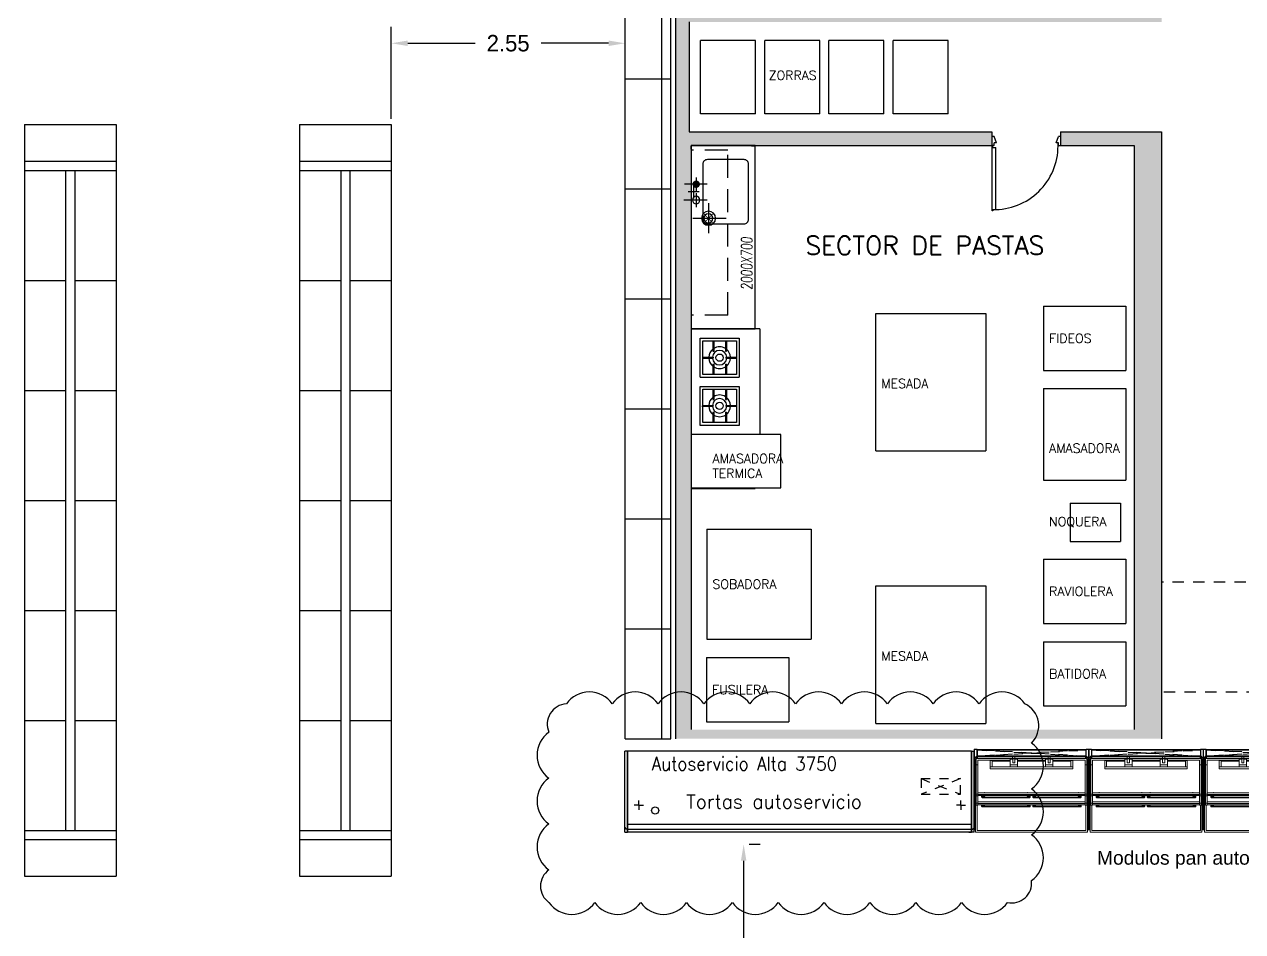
# Model space of a CAD drawing. Header units: metres. Extents: x 95 to 486, y 2972 to 3465.
# Drawn here: x 204.09 to 217.37, y 3396.24 to 3406.14 of the extents above; entities that cross this region are included whole.
import ezdxf
from ezdxf.enums import TextEntityAlignment as Align

# ---------------------------------------------------------------- set-up
doc = ezdxf.new("R2010")
doc.units = ezdxf.units.M
for name, pattern in [('CENTERX2', [20.32, 12.7, -2.54, 2.54, -2.54]), ('HIDDEN', [0.375, 0.25, -0.125]), ('HIDDEN2', [0.1875, 0.125, -0.0625]), ('TRATTEGGIATA2', [0.375, 0.25, -0.125])]:
    doc.linetypes.add(name, pattern=pattern)
for name, color, linetype in [('0_MUROS', 7, 'Continuous'), ('0_PUERTAS-VENTANAS', 3, 'Continuous'), ('C_COTAS', 5, 'Continuous'), ('E_EQUIPAMIENTO', 1, 'Continuous'), ('E_EXHIBIDORAS', 1, 'Continuous'), ('E_GONDOLAS', 1, 'Continuous'), ('E_INOXIGAS', 1, 'Continuous'), ('E_PANADERIA', 1, 'Continuous'), ('IMS - EQUIPOS', 123, 'Continuous'), ('T_TEXTOS', 3, 'Continuous'), ('T_TEXTOS-EQUIPAMIENTO', 5, 'Continuous')]:
    doc.layers.add(name, color=color, linetype=linetype)
doc.styles.add('ROMANS', font='romans.shx', dxfattribs={"width": 0.8, "height": 0.15})
doc.styles.add('TESTI15', font='romans.shx', dxfattribs={"width": 0.9, "height": 1.5})
doc.dimstyles.new('STANDARD$0', dxfattribs={"dimtxt": 0.2, "dimasz": 0.18, "dimexe": 0.18, "dimexo": 0.0625, "dimgap": 0.09, "dimtad": 0, "dimzin": 0, "dimdsep": 46, "dimtxsty": 'ROMANS', "dimblk": 'OBLIQUE', "dimsah": 1, "dimcen": 0.09, "dimse1": 1, "dimse2": 1, "dimadec": 0, "dimazin": 0, "dimtfac": 1, "dimtofl": 0, "dimtmove": 0, "dimatfit": 3, "dimldrblk": 'OBLIQUE', "dimfxl": 1, "dimtolj": 1, "dimtzin": 0, "dimarcsym": 0})

# ---------------------------------------------------------------- blocks, each defined once
blk = doc.blocks.new('70X50')
at = {"color": 1}
for p, q in [((0.037, 0), (0, 0)), ((0, -0.042), (0, 0)), ((0.419, -0.177), (0.419, 0.07)), ((0.5, -0.088), (0.5, 0.032)), ((0.591, -0.177), (0.591, 0.078)), ((0.345, -0.056), (0.489, -0.056)), ((0.435, -0.028), (0.575, -0.028)), ((0.517, -0.056), (0.669, -0.056)), ((0.79, -0.018), (0.79, -0.383)), ((0.627, -0.191), (0.953, -0.191)), ((0, -0.658), (0, -0.7)), ((0.037, -0.7), (0, -0.7))]:
    blk.add_line(p, q, dxfattribs=at)
at = {"color": 3}
blk.add_lwpolyline([(0.15, -0.578), (0.15, -0.178, -0.414214), (0.2, -0.128), (0.8, -0.128, -0.414214), (0.85, -0.178), (0.85, -0.578, -0.414214), (0.8, -0.628), (0.2, -0.628, -0.414214)], format="xyb", close=True, dxfattribs=at)
at = {"color": 4, "const_width": 0.0407}
blk.add_lwpolyline([(0.399, -0.056, 1), (0.439, -0.056, 1)], format="xyb", close=True, dxfattribs=at)
at = {"color": 4, "const_width": 0.008}
for points in [[(0.737, -0.137), (0.847, -0.242)], [(0.845, -0.138), (0.735, -0.244)]]:
    blk.add_lwpolyline(points, dxfattribs=at)
at = {"color": 4}
for centre, radius in [((0.591, -0.056), 0.0407), ((0.79, -0.191), 0.0764)]:
    blk.add_circle(centre, radius, dxfattribs=at)
at = {"color": 2}
blk.add_circle((0.79, -0.188), 0.05, dxfattribs=at)
blk = doc.blocks.new('*D243')
at = {"layer": 'C_COTAS', "color": 0, "lineweight": -2, "transparency": 16777216}
for p, q in [((208.089, 3405.107), (208.089, 3406.111)), ((210.639, 3405.107), (210.639, 3406.111)), ((208.269, 3405.931), (209.004, 3405.931)), ((210.459, 3405.931), (209.724, 3405.931))]:
    blk.add_line(p, q, dxfattribs=at)
at = {"layer": 'C_COTAS', "color": 0, "transparency": 16777216}
for points in [[(208.269, 3405.961), (208.269, 3405.901), (208.089, 3405.931)], [(210.459, 3405.961), (210.459, 3405.901), (210.639, 3405.931)]]:
    blk.add_solid(points, dxfattribs=at)
at = {"layer": 'DEFPOINTS', "color": 0, "transparency": 16777216}
for p in [(210.639, 3405.931), (208.089, 3405.044), (210.639, 3405.044)]:
    blk.add_point(p, dxfattribs=at)
at = {"layer": 'C_COTAS', "color": 0, "transparency": 16777216, "insert": (209.364, 3405.931), "char_height": 0.18, "attachment_point": 5}
blk.add_mtext('\\A1;2.55', dxfattribs=at)
blk = doc.blocks.new('*D247')
at = {"layer": 'C_COTAS', "color": 0, "lineweight": -2, "transparency": 16777216}
for p, q in [((211.993, 3397.194), (212.112, 3397.194)), ((211.932, 3397.014), (211.932, 3396.014)), ((211.932, 3394.324), (211.932, 3395.324)), ((211.993, 3394.144), (212.112, 3394.144))]:
    blk.add_line(p, q, dxfattribs=at)
at = {"layer": 'C_COTAS', "color": 0, "transparency": 16777216}
for points in [[(211.902, 3397.014), (211.962, 3397.014), (211.932, 3397.194)], [(211.902, 3394.324), (211.962, 3394.324), (211.932, 3394.144)]]:
    blk.add_solid(points, dxfattribs=at)
at = {"layer": 'DEFPOINTS', "color": 0, "transparency": 16777216}
for p in [(211.931, 3397.194), (211.931, 3394.144), (211.932, 3394.144)]:
    blk.add_point(p, dxfattribs=at)
at = {"layer": 'C_COTAS', "color": 0, "transparency": 16777216, "insert": (211.932, 3395.669), "char_height": 0.18, "attachment_point": 5, "rotation": 90}
blk.add_mtext('\\A1;3.05', dxfattribs=at)
blk = doc.blocks.new('3750')
at = {"layer": 'E_EXHIBIDORAS'}
for p, q in [((411945, 430550), (408195, 430550)), ((408195, 430550), (408195, 429700)), ((411945, 430550), (411945, 429700)), ((408317, 429960), (408267, 429960)), ((408317, 429960), (408317, 430010)), ((408317, 429960), (408317, 429910)), ((408317, 429960), (408367, 429960)), ((408455, 429902), (408467, 429930)), ((408467, 429874), (408455, 429902)), ((408467, 429930), (408495, 429942)), ((408495, 429942), (408524, 429931)), ((408524, 429931), (408535, 429902)), ((408535, 429902), (408524, 429874)), ((411830, 429960), (411780, 429960)), ((411830, 429960), (411830, 430010)), ((411830, 429960), (411830, 429910)), ((411830, 429960), (411880, 429960)), ((408495, 429862), (408467, 429874)), ((408524, 429874), (408495, 429862)), ((408195, 429700), (411945, 429700)), ((410695, 429665), (408195, 429665)), ((411915, 429665), (411945, 429665))]:
    blk.add_line(p, q, dxfattribs=at)
at = {"layer": 'E_EXHIBIDORAS', "linetype": 'TRATTEGGIATA2'}
for p, q in [((411395, 430250), (411825, 430250)), ((411395, 430250), (411825, 430080)), ((411825, 430250), (411395, 430080)), ((411395, 430250), (411395, 430080)), ((411825, 430080), (411825, 430250)), ((411395, 430080), (411825, 430080))]:
    blk.add_line(p, q, dxfattribs=at)
at = {"layer": 'E_EXHIBIDORAS', "color": 3}
for p, q in [((408195, 429752), (411945, 429752)), ((411945, 429665), (408195, 429665))]:
    blk.add_line(p, q, dxfattribs=at)
at = {"layer": 'E_EXHIBIDORAS', "color": 5, "style": 'TESTI15', "width": 0.9}
blk.add_text('Autoservicio Alta 3750', height=148, dxfattribs=at).set_placement((409469, 430417), align=Align.MIDDLE)
blk = doc.blocks.new('lateral izquierdo')
at = {"layer": 'E_EXHIBIDORAS', "color": 3, "linetype": 'ByBlock'}
for p, q in [((407702, 429665), (407702, 430550)), ((407702, 429665), (407732, 429665)), ((407732, 429700), (407717, 429700))]:
    blk.add_line(p, q, dxfattribs=at)
at = {"layer": 'E_EXHIBIDORAS'}
for p, q in [((407732, 430550), (407702, 430550)), ((407732, 429700), (407732, 429665))]:
    blk.add_line(p, q, dxfattribs=at)
at = {"layer": 'E_EXHIBIDORAS', "color": 1, "linetype": 'ByBlock'}
blk.add_line((407732, 429665), (407732, 430550), dxfattribs=at)
at = {"layer": 'E_EXHIBIDORAS', "color": 3, "linetype": 'ByBlock'}
blk.add_arc((407720, 429718), 17.5, 187.7705, 262.2295, dxfattribs=at)
blk = doc.blocks.new('A$C541E3511')
at = {"layer": 'IMS - EQUIPOS', "linetype": 'Continuous', "lineweight": 15}
for p, q in [((2, 902), (0, 902)), ((0, 902), (0, 876)), ((2, 876), (0, 876)), ((0, 876), (0, 820)), ((0, 820), (2, 820)), ((0, 28), (0, 816)), ((4, 816), (0, 816)), ((2, 902), (2, 876)), ((2, 876), (2, 820)), ((4, 906), (4, 904)), ((26, 906), (4, 906)), ((26, 904), (4, 904)), ((4, 818), (4, 816)), ((4, 818), (26, 818)), ((4, 816), (26, 816)), ((4, 28), (4, 816)), ((14, 803), (20, 803)), ((14, 803), (14, 0)), ((20, 830), (22, 830)), ((20, 830), (20, 818)), ((20, 816), (20, 790)), ((22, 830), (22, 818)), ((22, 816), (22, 810)), ((22, 803), (22, 810)), ((22, 810), (34, 810)), ((418, 803), (22, 803)), ((22, 803), (22, 734)), ((26, 904), (26, 906)), ((26, 816), (26, 818)), ((30, 816), (26, 816)), ((26, 810), (26, 816)), ((30, 902), (28, 902)), ((28, 846), (28, 902)), ((30, 846), (28, 846)), ((28, 820), (28, 846)), ((28, 820), (30, 820)), ((30, 846), (30, 902)), ((31, 898), (30, 898)), ((30, 820), (30, 846)), ((31, 829), (30, 829)), ((30, 810), (30, 816)), ((31, 829), (31, 898)), ((1217, 898), (31, 898)), ((31, 829), (1217, 829)), ((32, 899), (1216, 899)), ((1216, 828), (32, 828)), ((418, 821), (34, 821)), ((34, 810), (34, 821)), ((418, 822), (418, 824)), ((418, 824), (442, 824)), ((418, 822), (442, 822)), ((418, 804), (418, 822)), ((418, 804), (442, 804)), ((418, 802), (418, 804)), ((418, 802), (419, 802)), ((442, 802), (419, 802)), ((419, 802), (419, 757)), ((442, 822), (442, 824)), ((442, 804), (442, 822)), ((805, 821), (442, 821)), ((442, 802), (442, 804)), ((805, 803), (442, 803)), ((442, 802), (442, 757)), ((805, 822), (805, 824)), ((805, 824), (829, 824)), ((805, 822), (829, 822)), ((805, 804), (805, 822)), ((805, 802), (805, 804)), ((805, 804), (829, 804)), ((805, 802), (828, 802)), ((805, 802), (805, 757)), ((828, 802), (829, 802)), ((828, 802), (828, 757)), ((829, 822), (829, 824)), ((829, 804), (829, 822)), ((1214, 821), (829, 821)), ((829, 802), (829, 804)), ((1226, 803), (829, 803)), ((1214, 821), (1214, 809)), ((1214, 809), (1226, 809)), ((1217, 898), (1218, 898)), ((1217, 898), (1217, 829)), ((1217, 829), (1218, 829)), ((1218, 829), (1218, 898)), ((1221, 902), (1219, 902)), ((1219, 902), (1219, 876)), ((1221, 876), (1219, 876)), ((1219, 876), (1219, 820)), ((1219, 820), (1221, 820)), ((1219, 809), (1219, 816)), ((1223, 816), (1219, 816)), ((1221, 902), (1221, 876)), ((1221, 876), (1221, 820)), ((1223, 906), (1223, 904)), ((1245, 906), (1223, 906)), ((1245, 904), (1223, 904)), ((1223, 818), (1223, 816)), ((1223, 818), (1245, 818)), ((1223, 816), (1245, 816)), ((1223, 809), (1223, 816)), ((1228, 830), (1226, 830)), ((1226, 830), (1226, 818)), ((1226, 816), (1226, 809)), ((1226, 803), (1226, 809)), ((1226, 803), (1226, 734)), ((1228, 830), (1228, 818)), ((1228, 816), (1228, 790)), ((1228, 803), (1234, 803)), ((1234, 0), (1234, 803)), ((1245, 904), (1245, 906)), ((1245, 816), (1245, 818)), ((1245, 28), (1245, 816)), ((1249, 816), (1245, 816)), ((1247, 846), (1247, 902)), ((1249, 902), (1247, 902)), ((1249, 846), (1247, 846)), ((1247, 820), (1247, 846)), ((1247, 820), (1249, 820)), ((1249, 846), (1249, 902)), ((1249, 820), (1249, 846)), ((1249, 28), (1249, 816)), ((22, 790), (20, 790)), ((20, 790), (20, 528)), ((40, 734), (22, 734)), ((22, 734), (22, 415)), ((391, 786), (40, 786)), ((40, 786), (40, 734)), ((40, 734), (40, 415)), ((174, 712), (174, 781)), ((174, 781), (391, 781)), ((174, 692), (174, 712)), ((391, 712), (174, 712)), ((1074, 692), (174, 692)), ((194, 715), (194, 777)), ((194, 777), (391, 777)), ((391, 715), (194, 715)), ((419, 797), (391, 797)), ((391, 797), (391, 735)), ((391, 735), (471, 735)), ((391, 712), (391, 735)), ((471, 712), (391, 712)), ((442, 757), (419, 757)), ((471, 797), (442, 797)), ((471, 735), (471, 797)), ((777, 786), (471, 786)), ((471, 781), (777, 781)), ((471, 777), (777, 777)), ((471, 735), (471, 712)), ((777, 715), (471, 715)), ((777, 712), (471, 712)), ((805, 797), (777, 797)), ((777, 797), (777, 735)), ((777, 735), (857, 735)), ((777, 712), (777, 735)), ((857, 712), (777, 712)), ((805, 757), (828, 757)), ((857, 797), (828, 797)), ((857, 735), (857, 797)), ((1208, 786), (857, 786)), ((857, 781), (1074, 781)), ((857, 777), (1054, 777)), ((857, 735), (857, 712)), ((1054, 715), (857, 715)), ((1074, 712), (857, 712)), ((1054, 777), (1054, 715)), ((1074, 781), (1074, 712)), ((1074, 692), (1074, 712)), ((1208, 786), (1208, 734)), ((1226, 734), (1208, 734)), ((1208, 734), (1208, 415)), ((1226, 790), (1228, 790)), ((1226, 734), (1226, 415)), ((1228, 790), (1228, 528)), ((22, 528), (20, 528)), ((40, 415), (22, 415)), ((22, 415), (22, 397)), ((1208, 431), (40, 431)), ((40, 415), (40, 397)), ((40, 413), (1208, 413)), ((1208, 400), (40, 400)), ((87, 394), (87, 400)), ((87, 400), (87, 394)), ((109, 394), (109, 400)), ((109, 400), (109, 394)), ((110, 432), (110, 431)), ((116, 431), (116, 432)), ((575, 432), (575, 431)), ((581, 431), (581, 432)), ((582, 394), (582, 400)), ((582, 400), (582, 394)), ((603, 394), (603, 400)), ((603, 400), (603, 394)), ((644, 394), (644, 400)), ((644, 400), (644, 394)), ((666, 394), (666, 400)), ((666, 400), (666, 394)), ((667, 432), (667, 431)), ((673, 431), (673, 432)), ((1132, 432), (1132, 431)), ((1138, 431), (1138, 432)), ((1139, 394), (1139, 400)), ((1139, 400), (1139, 394)), ((1160, 394), (1160, 400)), ((1160, 400), (1160, 394)), ((1226, 415), (1208, 415)), ((1208, 415), (1208, 397)), ((1226, 528), (1228, 528)), ((1226, 415), (1226, 397)), ((22, 397), (40, 397)), ((22, 397), (22, 318)), ((40, 318), (22, 318)), ((22, 318), (22, 297)), ((22, 297), (40, 297)), ((32, 297), (32, 18)), ((40, 397), (40, 318)), ((1208, 331), (40, 331)), ((40, 318), (40, 297)), ((40, 313), (1208, 313)), ((1208, 300), (40, 300)), ((80, 393), (80, 383)), ((80, 294), (80, 284)), ((86, 383), (86, 393)), ((86, 284), (86, 294)), ((87, 394), (109, 394)), ((603, 382), (87, 382)), ((87, 382), (87, 376)), ((87, 382), (87, 382)), ((87, 376), (87, 382)), ((87, 376), (603, 376)), ((87, 295), (87, 300)), ((87, 300), (87, 295)), ((87, 295), (109, 295)), ((603, 283), (87, 283)), ((87, 283), (87, 277)), ((87, 283), (87, 283)), ((87, 277), (87, 283)), ((87, 277), (603, 277)), ((109, 295), (109, 300)), ((109, 300), (109, 295)), ((110, 333), (110, 331)), ((116, 331), (116, 333)), ((575, 333), (575, 331)), ((581, 331), (581, 333)), ((582, 394), (603, 394)), ((582, 295), (582, 300)), ((582, 300), (582, 295)), ((582, 295), (603, 295)), ((603, 382), (603, 376)), ((603, 382), (603, 382)), ((603, 376), (603, 382)), ((603, 295), (603, 300)), ((603, 300), (603, 295)), ((603, 283), (603, 277)), ((603, 283), (603, 283)), ((603, 277), (603, 283)), ((604, 393), (604, 383)), ((604, 294), (604, 284)), ((610, 383), (610, 393)), ((610, 284), (610, 294)), ((637, 393), (637, 383)), ((637, 294), (637, 284)), ((643, 383), (643, 393)), ((643, 284), (643, 294)), ((644, 394), (666, 394)), ((1160, 382), (644, 382)), ((644, 382), (644, 376)), ((644, 382), (644, 382)), ((644, 376), (644, 382)), ((644, 376), (1160, 376)), ((644, 295), (644, 300)), ((644, 300), (644, 295)), ((644, 295), (666, 295)), ((1160, 283), (644, 283)), ((644, 283), (644, 277)), ((644, 283), (644, 283)), ((644, 277), (644, 283)), ((644, 277), (1160, 277)), ((666, 295), (666, 300)), ((666, 300), (666, 295)), ((667, 333), (667, 331)), ((673, 331), (673, 333)), ((1132, 333), (1132, 331)), ((1138, 331), (1138, 333)), ((1139, 394), (1160, 394)), ((1139, 295), (1139, 300)), ((1139, 300), (1139, 295)), ((1139, 295), (1160, 295)), ((1160, 382), (1160, 376)), ((1160, 382), (1160, 382)), ((1160, 376), (1160, 382)), ((1160, 295), (1160, 300)), ((1160, 300), (1160, 295)), ((1160, 283), (1160, 277)), ((1160, 283), (1160, 283)), ((1160, 277), (1160, 283)), ((1161, 393), (1161, 383)), ((1161, 294), (1161, 284)), ((1167, 383), (1167, 393)), ((1167, 284), (1167, 294)), ((1208, 397), (1226, 397)), ((1208, 397), (1208, 318)), ((1226, 318), (1208, 318)), ((1208, 318), (1208, 297)), ((1208, 297), (1226, 297)), ((1216, 297), (1216, 18)), ((1226, 397), (1226, 318)), ((1226, 318), (1226, 297)), ((0, 28), (0, 26)), ((14, 28), (0, 28)), ((14, 26), (0, 26)), ((14, 28), (4, 28)), ((14, 0), (1234, 0)), ((1216, 18), (32, 18)), ((1249, 28), (1234, 28)), ((1245, 28), (1234, 28)), ((1249, 26), (1234, 26)), ((1249, 28), (1249, 26))]:
    blk.add_line(p, q, dxfattribs=at)
at = {"layer": 'IMS - EQUIPOS', "linetype": 'Continuous'}
for p, q in [((31, 898), (1217, 898)), ((31, 898), (31, 829)), ((1217, 898), (31, 898)), ((31, 898), (31, 829)), ((31, 829), (1217, 829)), ((1217, 829), (31, 829)), ((1217, 898), (1217, 829)), ((1217, 898), (1217, 829))]:
    blk.add_line(p, q, dxfattribs=at)
at = {"layer": 'IMS - EQUIPOS', "linetype": 'CENTERX2'}
for p, q in [((31, 898), (1217, 829)), ((31, 829), (1217, 898)), ((1217, 898), (31, 829)), ((1217, 829), (31, 898))]:
    blk.add_line(p, q, dxfattribs=at)
at = {"layer": 'IMS - EQUIPOS', "linetype": 'Continuous', "lineweight": 15, "flags": 128}
for points in [[(113, 432), (114, 432), (115, 432), (115, 432), (116, 432), (116, 432), (115, 432), (115, 432), (114, 433), (113, 433), (112, 433), (111, 432), (110, 432), (110, 432), (110, 432), (110, 432), (111, 432), (112, 432), (113, 432)], [(578, 432), (577, 432), (576, 432), (575, 432), (575, 432), (575, 432), (575, 432), (576, 432), (577, 433), (578, 433), (579, 433), (580, 432), (580, 432), (581, 432), (581, 432), (580, 432), (580, 432), (579, 432), (578, 432)], [(670, 432), (671, 432), (672, 432), (672, 432), (673, 432), (673, 432), (672, 432), (672, 432), (671, 433), (670, 433), (669, 433), (668, 432), (667, 432), (667, 432), (667, 432), (667, 432), (668, 432), (669, 432), (670, 432)], [(1135, 432), (1134, 432), (1133, 432), (1132, 432), (1132, 432), (1132, 432), (1132, 432), (1133, 432), (1134, 433), (1135, 433), (1136, 433), (1137, 432), (1137, 432), (1138, 432), (1138, 432), (1137, 432), (1137, 432), (1136, 432), (1135, 432)], [(86, 393), (86, 393), (86, 393), (85, 393), (84, 393), (83, 393), (82, 393), (81, 393), (81, 393), (80, 393), (80, 393)], [(86, 383), (86, 383), (86, 383), (85, 383), (84, 383), (83, 383), (82, 383), (81, 383), (81, 383), (80, 383), (80, 383)], [(86, 294), (86, 294), (86, 294), (85, 294), (84, 294), (83, 294), (82, 294), (81, 294), (81, 294), (80, 294), (80, 294)], [(86, 284), (86, 284), (86, 284), (85, 284), (84, 284), (83, 284), (82, 284), (81, 284), (81, 284), (80, 284), (80, 284)], [(113, 332), (114, 332), (115, 332), (115, 333), (116, 333), (116, 333), (115, 333), (115, 333), (114, 333), (113, 333), (112, 333), (111, 333), (110, 333), (110, 333), (110, 333), (110, 333), (111, 332), (112, 332), (113, 332)], [(578, 332), (577, 332), (576, 332), (575, 333), (575, 333), (575, 333), (575, 333), (576, 333), (577, 333), (578, 333), (579, 333), (580, 333), (580, 333), (581, 333), (581, 333), (580, 333), (580, 332), (579, 332), (578, 332)], [(604, 383), (604, 383), (605, 383), (605, 383), (606, 383), (607, 383), (608, 383), (609, 383), (610, 383), (610, 383), (610, 383)], [(604, 284), (604, 284), (605, 284), (605, 284), (606, 284), (607, 284), (608, 284), (609, 284), (610, 284), (610, 284), (610, 284)], [(643, 393), (643, 393), (643, 393), (642, 393), (641, 393), (640, 393), (639, 393), (638, 393), (638, 393), (637, 393), (637, 393)], [(643, 383), (643, 383), (643, 383), (642, 383), (641, 383), (640, 383), (639, 383), (638, 383), (638, 383), (637, 383), (637, 383)], [(643, 294), (643, 294), (643, 294), (642, 294), (641, 294), (640, 294), (639, 294), (638, 294), (638, 294), (637, 294), (637, 294)], [(643, 284), (643, 284), (643, 284), (642, 284), (641, 284), (640, 284), (639, 284), (638, 284), (638, 284), (637, 284), (637, 284)], [(670, 332), (671, 332), (672, 332), (672, 333), (673, 333), (673, 333), (672, 333), (672, 333), (671, 333), (670, 333), (669, 333), (668, 333), (667, 333), (667, 333), (667, 333), (667, 333), (668, 332), (669, 332), (670, 332)], [(1135, 332), (1134, 332), (1133, 332), (1132, 333), (1132, 333), (1132, 333), (1132, 333), (1133, 333), (1134, 333), (1135, 333), (1136, 333), (1137, 333), (1137, 333), (1138, 333), (1138, 333), (1137, 333), (1137, 332), (1136, 332), (1135, 332)], [(1161, 383), (1161, 383), (1162, 383), (1162, 383), (1163, 383), (1164, 383), (1165, 383), (1166, 383), (1167, 383), (1167, 383), (1167, 383)], [(1161, 284), (1161, 284), (1162, 284), (1162, 284), (1163, 284), (1164, 284), (1165, 284), (1166, 284), (1167, 284), (1167, 284), (1167, 284), (1167, 284)]]:
    blk.add_lwpolyline(points, dxfattribs=at)
at = {"layer": 'IMS - EQUIPOS', "linetype": 'Continuous', "lineweight": 15}
for centre, radius, start, end in [((4, 902), 4, 90, 180), ((4, 820), 4, 180, 270), ((4, 902), 2, 90, 180), ((4, 820), 2, 180, 270), ((15, 796), 6.5, 99.7431, 260.2569), ((26, 902), 4, 0, 90), ((26, 902), 2, 0, 90), ((26, 820), 2, 270, 0), ((26, 820), 4, 270, 0), ((1223, 902), 4, 90, 180), ((1223, 820), 4, 180, 270), ((1223, 902), 2, 90, 180), ((1223, 820), 2, 180, 270), ((1234, 796), 6.35, 270, 90), ((1234, 796), 6.5, 270, 90), ((1245, 902), 4, 0, 90), ((1245, 902), 2, 0, 90), ((1245, 820), 4, 270, 0), ((1245, 820), 2, 270, 0), ((83, 402), 8.58, 254.9105, 275.1273), ((83, 396), 13.3, 256.9388, 283.0637), ((83, 302), 8.58, 254.9105, 275.1273), ((83, 297), 13.3, 256.9388, 283.0637), ((84, 400), 7.21, 262.9214, 287.0407), ((84, 301), 7.21, 262.9214, 287.0407), ((607, 406), 13.3, 256.9335, 283.0665), ((607, 406), 13.3, 256.936, 283.0618), ((607, 396), 13.3, 256.9335, 283.0665), ((607, 307), 13.3, 256.9335, 283.0665), ((607, 307), 13.3, 256.936, 283.0618), ((607, 297), 13.3, 256.9335, 283.0665), ((640, 402), 8.58, 254.9105, 275.1273), ((640, 396), 13.3, 256.9388, 283.0637), ((640, 302), 8.58, 254.9105, 275.1273), ((640, 297), 13.3, 256.9388, 283.0637), ((641, 400), 7.21, 262.9214, 287.0407), ((641, 301), 7.21, 262.9214, 287.0407), ((1164, 406), 13.3, 256.9335, 283.0665), ((1164, 406), 13.3, 256.936, 283.0618), ((1164, 396), 13.3, 256.9335, 283.0665), ((1164, 307), 13.3, 256.9335, 283.0665), ((1164, 307), 13.3, 256.936, 283.0618), ((1164, 297), 13.3, 256.9335, 283.0665), ((15, 48), 6.5, 99.7431, 260.2569), ((1234, 48), 6.35, 270, 90), ((1234, 48), 6.5, 270, 90)]:
    blk.add_arc(centre, radius, start, end, dxfattribs=at)
for points, knots in [([(32, 899), (32, 899), (31, 899), (31, 899), (30, 898), (30, 898), (30, 898), (30, 898)], [0, 0, 0, 0, 0.225341, 0.450723, 0.676104, 0.901486, 1, 1, 1, 1]), ([(30, 829), (30, 829), (30, 829), (30, 828), (31, 828), (31, 828), (32, 828), (32, 828)], [0, 0, 0, 0, 0.225341, 0.450723, 0.676104, 0.901486, 1, 1, 1, 1]), ([(31, 898), (31, 898), (31, 898), (31, 899), (32, 899), (32, 899), (32, 899), (32, 899)], [0, 0, 0, 0, 0.225341, 0.450723, 0.676104, 0.901486, 1, 1, 1, 1]), ([(31, 898), (31, 898), (31, 898), (31, 898), (31, 898)], [0, 0, 0, 0, 0.393654, 1, 1, 1, 1]), ([(31, 829), (31, 829), (31, 829), (31, 829), (31, 829)], [0, 0, 0, 0, 0.754737, 1, 1, 1, 1]), ([(32, 828), (32, 828), (32, 828), (31, 828), (31, 829), (31, 829), (31, 829), (31, 829)], [0, 0, 0, 0, 0.225341, 0.450723, 0.676104, 0.901486, 1, 1, 1, 1]), ([(1218, 898), (1218, 898), (1218, 898), (1217, 899), (1217, 899), (1216, 899), (1216, 899), (1216, 899)], [0, 0, 0, 0, 0.225341, 0.450723, 0.676104, 0.901486, 1, 1, 1, 1]), ([(1216, 899), (1216, 899), (1216, 899), (1216, 899), (1217, 898), (1217, 898), (1217, 898), (1217, 898)], [0, 0, 0, 0, 0.225341, 0.450723, 0.676104, 0.901486, 1, 1, 1, 1]), ([(1216, 828), (1216, 828), (1217, 828), (1217, 828), (1218, 829), (1218, 829), (1218, 829), (1218, 829)], [0, 0, 0, 0, 0.225341, 0.450723, 0.676104, 0.901486, 1, 1, 1, 1]), ([(1217, 829), (1217, 829), (1217, 829), (1216, 828), (1216, 828), (1216, 828), (1216, 828), (1216, 828)], [0, 0, 0, 0, 0.225341, 0.450723, 0.676104, 0.901486, 1, 1, 1, 1]), ([(1217, 898), (1217, 898), (1217, 898), (1217, 898), (1217, 898)], [0, 0, 0, 0, 0.759998, 1, 1, 1, 1]), ([(1217, 829), (1217, 829), (1217, 829), (1217, 829), (1217, 829)], [0, 0, 0, 0, 0.399235, 1, 1, 1, 1]), ([(1249, 783), (1249, 784), (1251, 785), (1252, 788), (1253, 791), (1253, 795), (1253, 798), (1253, 801), (1251, 804), (1250, 807), (1249, 808), (1249, 808)], [0, 0, 0, 0, 0.106179, 0.22664, 0.350594, 0.471053, 0.595006, 0.715468, 0.839424, 0.959888, 1, 1, 1, 1]), ([(84, 400), (84, 399), (83, 399), (82, 398), (81, 397), (81, 396), (80, 395), (80, 394), (80, 393)], [0, 0, 0, 0, 0.064652, 0.264145, 0.463592, 0.662972, 0.862276, 1, 1, 1, 1]), ([(109, 394), (109, 394), (110, 394), (111, 395), (113, 395), (114, 396), (115, 398), (115, 399), (116, 399), (116, 400)], [0, 0, 0, 0, 0.112755, 0.276845, 0.441111, 0.605365, 0.76958, 0.933741, 1, 1, 1, 1]), ([(575, 400), (575, 399), (575, 399), (576, 398), (577, 396), (578, 395), (579, 395), (581, 394), (582, 394), (582, 394)], [0, 0, 0, 0, 0.065606, 0.229566, 0.393536, 0.557541, 0.721601, 0.885727, 1, 1, 1, 1]), ([(610, 393), (610, 394), (610, 395), (610, 396), (609, 397), (608, 398), (608, 399), (607, 399), (607, 400)], [0, 0, 0, 0, 0.137246, 0.336192, 0.535311, 0.734441, 0.933615, 1, 1, 1, 1]), ([(641, 400), (641, 399), (640, 399), (639, 398), (638, 397), (638, 396), (637, 395), (637, 394), (637, 393)], [0, 0, 0, 0, 0.064652, 0.264145, 0.463592, 0.662972, 0.862276, 1, 1, 1, 1]), ([(666, 394), (666, 394), (667, 394), (668, 395), (670, 395), (671, 396), (672, 398), (672, 399), (673, 399), (673, 400)], [0, 0, 0, 0, 0.112755, 0.276845, 0.441111, 0.605365, 0.76958, 0.933741, 1, 1, 1, 1]), ([(1132, 400), (1132, 399), (1132, 399), (1133, 398), (1134, 396), (1135, 395), (1136, 395), (1138, 394), (1139, 394), (1139, 394)], [0, 0, 0, 0, 0.065606, 0.229566, 0.393536, 0.557541, 0.721601, 0.885727, 1, 1, 1, 1]), ([(1167, 393), (1167, 394), (1167, 395), (1167, 396), (1166, 397), (1165, 398), (1165, 399), (1164, 399), (1164, 400)], [0, 0, 0, 0, 0.137246, 0.336192, 0.535311, 0.734441, 0.933615, 1, 1, 1, 1]), ([(80, 383), (80, 383), (80, 382), (81, 381), (81, 380), (82, 379), (84, 378), (85, 377), (86, 377), (87, 377), (87, 376)], [0, 0, 0, 0, 0.093304, 0.228554, 0.363921, 0.499297, 0.634701, 0.770151, 0.905655, 1, 1, 1, 1]), ([(84, 300), (84, 300), (83, 300), (82, 299), (81, 298), (81, 296), (80, 295), (80, 294), (80, 294)], [0, 0, 0, 0, 0.064652, 0.264145, 0.463592, 0.662972, 0.862276, 1, 1, 1, 1]), ([(80, 284), (80, 284), (80, 283), (81, 281), (81, 280), (82, 279), (84, 278), (85, 277), (86, 277), (87, 277), (87, 277)], [0, 0, 0, 0, 0.093304, 0.228554, 0.363921, 0.499297, 0.634701, 0.770151, 0.905655, 1, 1, 1, 1]), ([(86, 393), (86, 393), (86, 394), (87, 394), (87, 394), (87, 394), (87, 394), (87, 394)], [0, 0, 0, 0, 0.094551, 0.346256, 0.597741, 0.83867, 1, 1, 1, 1]), ([(87, 382), (87, 382), (87, 382), (87, 383), (87, 383), (86, 383), (86, 383), (86, 383)], [0, 0, 0, 0, 0.092475, 0.314844, 0.545211, 0.784489, 1, 1, 1, 1]), ([(86, 294), (86, 294), (86, 294), (87, 294), (87, 295), (87, 295), (87, 295), (87, 295)], [0, 0, 0, 0, 0.094551, 0.346256, 0.597741, 0.83867, 1, 1, 1, 1]), ([(87, 283), (87, 283), (87, 283), (87, 283), (87, 283), (86, 284), (86, 284), (86, 284)], [0, 0, 0, 0, 0.092475, 0.314844, 0.545211, 0.784489, 1, 1, 1, 1]), ([(109, 295), (109, 295), (110, 295), (111, 295), (113, 296), (114, 297), (115, 298), (115, 299), (116, 300), (116, 300)], [0, 0, 0, 0, 0.112755, 0.276845, 0.441111, 0.605365, 0.76958, 0.933741, 1, 1, 1, 1]), ([(575, 300), (575, 300), (575, 299), (576, 298), (577, 297), (578, 296), (579, 295), (581, 295), (582, 295), (582, 295)], [0, 0, 0, 0, 0.065606, 0.229566, 0.393536, 0.557541, 0.721601, 0.885727, 1, 1, 1, 1]), ([(603, 394), (603, 394), (604, 394), (604, 394), (604, 394), (604, 394), (604, 394), (604, 393)], [0, 0, 0, 0, 0.092475, 0.314844, 0.545211, 0.784489, 1, 1, 1, 1]), ([(603, 376), (604, 377), (605, 377), (606, 377), (607, 378), (608, 379), (609, 380), (610, 381), (610, 382), (610, 383), (610, 383)], [0, 0, 0, 0, 0.093091, 0.228564, 0.364183, 0.499791, 0.635369, 0.7709, 0.90638, 1, 1, 1, 1]), ([(604, 383), (604, 383), (604, 383), (604, 383), (604, 383), (604, 383), (603, 382), (603, 382)], [0, 0, 0, 0, 0.094551, 0.346256, 0.597741, 0.83867, 1, 1, 1, 1]), ([(603, 295), (603, 295), (604, 295), (604, 295), (604, 294), (604, 294), (604, 294), (604, 294)], [0, 0, 0, 0, 0.092475, 0.314844, 0.545211, 0.784489, 1, 1, 1, 1]), ([(603, 277), (604, 277), (605, 277), (606, 277), (607, 278), (608, 279), (609, 280), (610, 281), (610, 283), (610, 284), (610, 284)], [0, 0, 0, 0, 0.093091, 0.228564, 0.364183, 0.499791, 0.635369, 0.7709, 0.90638, 1, 1, 1, 1]), ([(604, 284), (604, 284), (604, 284), (604, 283), (604, 283), (604, 283), (603, 283), (603, 283)], [0, 0, 0, 0, 0.094551, 0.346256, 0.597741, 0.83867, 1, 1, 1, 1]), ([(610, 294), (610, 294), (610, 295), (610, 296), (609, 298), (608, 299), (608, 300), (607, 300), (607, 300)], [0, 0, 0, 0, 0.137246, 0.336192, 0.535311, 0.734441, 0.933615, 1, 1, 1, 1]), ([(637, 383), (637, 383), (637, 382), (638, 381), (638, 380), (639, 379), (641, 378), (642, 377), (643, 377), (644, 377), (644, 376)], [0, 0, 0, 0, 0.093304, 0.228554, 0.363921, 0.499297, 0.634701, 0.770151, 0.905655, 1, 1, 1, 1]), ([(641, 300), (641, 300), (640, 300), (639, 299), (638, 298), (638, 296), (637, 295), (637, 294), (637, 294)], [0, 0, 0, 0, 0.064652, 0.264145, 0.463592, 0.662972, 0.862276, 1, 1, 1, 1]), ([(637, 284), (637, 284), (637, 283), (638, 281), (638, 280), (639, 279), (641, 278), (642, 277), (643, 277), (644, 277), (644, 277)], [0, 0, 0, 0, 0.093304, 0.228554, 0.363921, 0.499297, 0.634701, 0.770151, 0.905655, 1, 1, 1, 1]), ([(643, 393), (643, 393), (643, 394), (644, 394), (644, 394), (644, 394), (644, 394), (644, 394)], [0, 0, 0, 0, 0.094551, 0.346256, 0.597741, 0.83867, 1, 1, 1, 1]), ([(644, 382), (644, 382), (644, 382), (644, 383), (644, 383), (643, 383), (643, 383), (643, 383)], [0, 0, 0, 0, 0.092475, 0.314844, 0.545211, 0.784489, 1, 1, 1, 1]), ([(643, 294), (643, 294), (643, 294), (644, 294), (644, 295), (644, 295), (644, 295), (644, 295)], [0, 0, 0, 0, 0.094551, 0.346256, 0.597741, 0.83867, 1, 1, 1, 1]), ([(644, 283), (644, 283), (644, 283), (644, 283), (644, 283), (643, 284), (643, 284), (643, 284)], [0, 0, 0, 0, 0.092475, 0.314844, 0.545211, 0.784489, 1, 1, 1, 1]), ([(666, 295), (666, 295), (667, 295), (668, 295), (670, 296), (671, 297), (672, 298), (672, 299), (673, 300), (673, 300)], [0, 0, 0, 0, 0.112755, 0.276845, 0.441111, 0.605365, 0.76958, 0.933741, 1, 1, 1, 1]), ([(1132, 300), (1132, 300), (1132, 299), (1133, 298), (1134, 297), (1135, 296), (1136, 295), (1138, 295), (1139, 295), (1139, 295)], [0, 0, 0, 0, 0.065606, 0.229566, 0.393536, 0.557541, 0.721601, 0.885727, 1, 1, 1, 1]), ([(1160, 394), (1160, 394), (1161, 394), (1161, 394), (1161, 394), (1161, 394), (1161, 394), (1161, 393)], [0, 0, 0, 0, 0.092475, 0.314844, 0.545211, 0.784489, 1, 1, 1, 1]), ([(1160, 376), (1161, 377), (1162, 377), (1163, 377), (1164, 378), (1165, 379), (1166, 380), (1167, 381), (1167, 382), (1167, 383), (1167, 383)], [0, 0, 0, 0, 0.093091, 0.228564, 0.364183, 0.499791, 0.635369, 0.7709, 0.90638, 1, 1, 1, 1]), ([(1161, 383), (1161, 383), (1161, 383), (1161, 383), (1161, 383), (1161, 383), (1160, 382), (1160, 382)], [0, 0, 0, 0, 0.094551, 0.346256, 0.597741, 0.83867, 1, 1, 1, 1]), ([(1160, 295), (1160, 295), (1161, 295), (1161, 295), (1161, 294), (1161, 294), (1161, 294), (1161, 294)], [0, 0, 0, 0, 0.092475, 0.314844, 0.545211, 0.784489, 1, 1, 1, 1]), ([(1160, 277), (1161, 277), (1162, 277), (1163, 277), (1164, 278), (1165, 279), (1166, 280), (1167, 281), (1167, 283), (1167, 284), (1167, 284)], [0, 0, 0, 0, 0.093091, 0.228564, 0.364183, 0.499791, 0.635369, 0.7709, 0.90638, 1, 1, 1, 1]), ([(1161, 284), (1161, 284), (1161, 284), (1161, 283), (1161, 283), (1161, 283), (1160, 283), (1160, 283)], [0, 0, 0, 0, 0.094551, 0.346256, 0.597741, 0.83867, 1, 1, 1, 1]), ([(1167, 294), (1167, 294), (1167, 295), (1167, 296), (1166, 298), (1165, 299), (1165, 300), (1164, 300), (1164, 300)], [0, 0, 0, 0, 0.137246, 0.336192, 0.535311, 0.734441, 0.933615, 1, 1, 1, 1]), ([(1249, 35), (1249, 36), (1251, 37), (1252, 40), (1253, 43), (1253, 47), (1253, 50), (1253, 53), (1251, 56), (1250, 59), (1249, 60), (1249, 60)], [0, 0, 0, 0, 0.106179, 0.22664, 0.350594, 0.471053, 0.595006, 0.715468, 0.839424, 0.959888, 1, 1, 1, 1])]:
    blk.add_open_spline(points, degree=3, knots=knots, dxfattribs=at)
at = {"layer": 'IMS - EQUIPOS', "linetype": 'Continuous'}
blk.add_point((624, 864), dxfattribs=at)
blk.add_point((624, 864), dxfattribs=at)

msp = doc.modelspace()

# ---------------------------------------------------------------- hatches: boundary and pattern name
at = {"layer": '0_MUROS'}
msp.add_hatch(color=256, dxfattribs=at).paths.add_polyline_path([(211.1886, 3398.3445), (216.4886, 3398.3445), (216.4886, 3404.9645), (215.3886, 3404.9645), (215.3886, 3404.8145), (216.1886, 3404.8145), (216.1886, 3398.4445), (211.3586, 3398.4445), (211.3586, 3404.8145), (212.0586, 3404.8145), (214.6386, 3404.8145), (214.6386, 3404.9645), (211.3386, 3404.9645), (211.3386, 3406.1645), (216.4886, 3406.1645), (216.4886, 3406.6545), (216.1886, 3406.6545), (216.1886, 3406.2645), (211.3386, 3406.2645), (211.3386, 3407.0645), (211.3386, 3409.1545), (211.1886, 3409.1545)])

# ---------------------------------------------------------------- linework, layer by layer
msp.add_lwpolyline([(209.809, 3396.5587, 0.5205671), (210.309, 3396.5587, 0.5205671), (210.809, 3396.5587, 0.5205671), (211.309, 3396.5587, 0.5205671), (211.809, 3396.5587, 0.5205671), (212.309, 3396.5587, 0.5205671), (212.809, 3396.5587, 0.5205671), (213.309, 3396.5587, 0.5205671), (213.809, 3396.5587, 0.5205671), (214.309, 3396.5587, 0.5205671), (214.809, 3396.5587, 0.5205671), (215.0708, 3396.7969, 0.5205671), (215.0708, 3397.2969, 0.5205671), (215.0708, 3397.7969, 0.5205671), (215.0708, 3398.2969, 0.5205671), (214.999, 3398.7251, 0.5205671), (214.499, 3398.7251, 0.5205671), (213.999, 3398.7251, 0.5205671), (213.499, 3398.7251, 0.5205671), (212.999, 3398.7251, 0.5205671), (212.499, 3398.7251, 0.5205671), (211.999, 3398.7251, 0.5205671), (211.499, 3398.7251, 0.5205671), (210.999, 3398.7251, 0.5205671), (210.499, 3398.7251, 0.5205671), (209.999, 3398.7251, 0.5205671), (209.809, 3398.4151, 0.5205671), (209.809, 3397.9151, 0.5205671), (209.809, 3397.4151, 0.5205671), (209.809, 3396.9151, 0.5205671)], format="xyb", close=True)
for p, q in [((211.1886, 3409.1545), (211.1886, 3398.3445)), ((211.3386, 3406.1645), (211.3386, 3404.9645)), ((211.3386, 3404.9645), (214.6386, 3404.9645)), ((214.6386, 3404.9645), (214.6386, 3404.8145)), ((215.3886, 3404.9645), (216.4886, 3404.9645)), ((215.3886, 3404.9645), (215.3886, 3404.8145)), ((216.4886, 3404.9645), (216.4886, 3398.3445)), ((211.3586, 3404.8145), (211.3586, 3398.4445)), ((211.3586, 3404.8145), (214.6386, 3404.8145)), ((215.3886, 3404.8145), (216.1886, 3404.8145)), ((216.1886, 3404.8145), (216.1886, 3398.4445))]:
    msp.add_line(p, q, dxfattribs=at)
at = {"layer": '0_MUROS', "color": 2, "linetype": 'HIDDEN2'}
for p, q in [((230.4586, 3400.0545), (216.4886, 3400.0545)), ((235.9886, 3398.8545), (216.4886, 3398.8545))]:
    msp.add_line(p, q, dxfattribs=at)
at = {"layer": '0_PUERTAS-VENTANAS'}
for p, q in [((214.6636, 3404.9145), (214.6386, 3404.9145)), ((214.6636, 3404.8145), (214.6386, 3404.8145)), ((214.6886, 3404.8465), (214.6636, 3404.9145)), ((214.6886, 3404.8465), (214.6636, 3404.8465)), ((214.6636, 3404.8145), (214.6636, 3404.8465)), ((215.3386, 3404.8465), (215.3636, 3404.9145)), ((215.3636, 3404.8465), (215.3386, 3404.8465)), ((215.3886, 3404.9145), (215.3636, 3404.9145)), ((215.3636, 3404.8145), (215.3636, 3404.8465)), ((215.3636, 3404.8145), (215.3886, 3404.8145)), ((214.6501, 3404.8071), (214.6401, 3404.8071)), ((214.6401, 3404.1038), (214.6401, 3404.8071)), ((214.6501, 3404.7936), (214.6501, 3404.8071)), ((214.6501, 3404.7936), (214.6821, 3404.7936)), ((214.6821, 3404.1173), (214.6821, 3404.7936)), ((214.6501, 3404.1038), (214.6401, 3404.1038)), ((214.6501, 3404.1173), (214.6501, 3404.1038)), ((214.6501, 3404.1173), (214.6821, 3404.1173))]:
    msp.add_line(p, q, dxfattribs=at)
msp.add_circle((214.6474, 3404.8108), 0.00367, dxfattribs=at)
at = {"layer": '0_PUERTAS-VENTANAS', "color": 5}
msp.add_arc((214.6636, 3404.8145), 0.6971, 271.52075, 2.63111, dxfattribs=at)
at = {"layer": '0_PUERTAS-VENTANAS'}
msp.add_arc((214.6474, 3404.9825), 0.8653, 270.17647, 271.12799, dxfattribs=at)
at = {"layer": 'E_EQUIPAMIENTO'}
for p, q in [((215.2004, 3403.0631), (216.1004, 3403.0631)), ((215.2004, 3403.0631), (215.2004, 3402.3631)), ((216.1004, 3403.0631), (216.1004, 3402.3631)), ((215.2004, 3402.3631), (216.1004, 3402.3631)), ((215.2004, 3402.164), (216.1004, 3402.164)), ((215.2004, 3402.164), (215.2004, 3401.164)), ((216.1004, 3402.164), (216.1004, 3401.164)), ((215.2004, 3401.164), (216.1004, 3401.164)), ((215.4919, 3400.9159), (215.4919, 3400.4959)), ((215.4919, 3400.9159), (216.0419, 3400.9159)), ((216.0419, 3400.9159), (216.0419, 3400.4959)), ((211.5299, 3400.6311), (211.5299, 3399.4311)), ((211.5299, 3400.6311), (212.6683, 3400.6311)), ((212.6683, 3400.6311), (212.6683, 3399.4311)), ((215.4919, 3400.4959), (216.0419, 3400.4959)), ((215.2004, 3400.3035), (215.2004, 3399.6035)), ((215.2004, 3400.3035), (216.1004, 3400.3035)), ((216.1004, 3400.3035), (216.1004, 3399.6035)), ((215.2004, 3399.6035), (216.1004, 3399.6035)), ((211.5299, 3399.4311), (212.6683, 3399.4311)), ((215.2004, 3399.4035), (215.2004, 3398.7035)), ((215.2004, 3399.4035), (216.1004, 3399.4035)), ((216.1004, 3399.4035), (216.1004, 3398.7035)), ((211.5254, 3399.2293), (211.5254, 3398.5293)), ((211.5254, 3399.2293), (212.4254, 3399.2293)), ((212.4254, 3399.2293), (212.4254, 3398.5293)), ((215.2004, 3398.7035), (216.1004, 3398.7035)), ((211.5254, 3398.5293), (212.4254, 3398.5293))]:
    msp.add_line(p, q, dxfattribs=at)
at = {"layer": 'E_GONDOLAS'}
for p, q in [((210.6386, 3398.3445), (210.6386, 3409.1445)), ((211.0386, 3398.3445), (211.0386, 3409.1445)), ((211.1386, 3398.3445), (211.1386, 3409.1445)), ((210.6386, 3405.5445), (211.1386, 3405.5445)), ((204.0886, 3405.0445), (204.0886, 3396.8445)), ((204.0886, 3405.0445), (205.0886, 3405.0445)), ((205.0886, 3405.0445), (205.0886, 3396.8445)), ((207.0886, 3405.0445), (207.0886, 3396.8445)), ((207.0886, 3405.0445), (208.0886, 3405.0445)), ((208.0886, 3405.0445), (208.0886, 3396.8445)), ((210.6386, 3404.3445), (211.1386, 3404.3445)), ((204.0886, 3403.3445), (204.5386, 3403.3445)), ((204.6386, 3403.3445), (205.0886, 3403.3445)), ((207.0886, 3403.3445), (207.5386, 3403.3445)), ((207.6386, 3403.3445), (208.0886, 3403.3445)), ((210.6386, 3403.1445), (211.1386, 3403.1445)), ((204.0886, 3402.1445), (204.5386, 3402.1445)), ((204.6386, 3402.1445), (205.0886, 3402.1445)), ((207.0886, 3402.1445), (207.5386, 3402.1445)), ((207.6386, 3402.1445), (208.0886, 3402.1445)), ((210.6386, 3401.9445), (211.1386, 3401.9445)), ((204.0886, 3400.9445), (204.5386, 3400.9445)), ((204.6386, 3400.9445), (205.0886, 3400.9445)), ((207.0886, 3400.9445), (207.5386, 3400.9445)), ((207.6386, 3400.9445), (208.0886, 3400.9445)), ((210.6386, 3400.7445), (211.1386, 3400.7445)), ((204.0886, 3399.7445), (204.5386, 3399.7445)), ((204.6386, 3399.7445), (205.0886, 3399.7445)), ((207.0886, 3399.7445), (207.5386, 3399.7445)), ((207.6386, 3399.7445), (208.0886, 3399.7445)), ((210.6386, 3399.5445), (211.1386, 3399.5445)), ((204.0886, 3398.5445), (204.5386, 3398.5445)), ((204.6386, 3398.5445), (205.0886, 3398.5445)), ((207.0886, 3398.5445), (207.5386, 3398.5445)), ((207.6386, 3398.5445), (208.0886, 3398.5445)), ((210.6386, 3398.3445), (211.1386, 3398.3445)), ((204.0886, 3396.8445), (205.0886, 3396.8445)), ((207.0886, 3396.8445), (208.0886, 3396.8445))]:
    msp.add_line(p, q, dxfattribs=at)
at = {"layer": 'E_GONDOLAS', "color": 3}
for p, q in [((204.0886, 3404.6445), (205.0886, 3404.6445)), ((207.0886, 3404.6445), (208.0886, 3404.6445)), ((204.0886, 3404.5445), (205.0886, 3404.5445)), ((204.5386, 3404.5445), (204.5386, 3397.3445)), ((204.6386, 3404.5445), (204.6386, 3397.3445)), ((207.0886, 3404.5445), (208.0886, 3404.5445)), ((207.5386, 3404.5445), (207.5386, 3397.3445)), ((207.6386, 3404.5445), (207.6386, 3397.3445)), ((204.0886, 3397.3445), (205.0886, 3397.3445)), ((204.0886, 3397.2445), (205.0886, 3397.2445)), ((207.0886, 3397.3445), (208.0886, 3397.3445)), ((207.0886, 3397.2445), (208.0886, 3397.2445))]:
    msp.add_line(p, q, dxfattribs=at)
at = {"layer": 'E_INOXIGAS', "color": 2, "linetype": 'HIDDEN'}
for p, q in [((211.7586, 3404.7645), (211.3586, 3404.7645)), ((211.7586, 3402.9645), (211.7586, 3404.7645)), ((211.7586, 3402.9645), (211.3586, 3402.9645))]:
    msp.add_line(p, q, dxfattribs=at)
at = {"layer": 'E_INOXIGAS'}
for p, q in [((213.3738, 3402.9845), (214.5738, 3402.9845)), ((213.3738, 3401.4845), (213.3738, 3402.9845)), ((214.5738, 3402.9845), (214.5738, 3401.4845)), ((212.1086, 3402.8145), (211.3586, 3402.8145)), ((211.3586, 3402.8127), (211.3586, 3401.6627)), ((212.1086, 3402.8145), (212.1086, 3401.6631)), ((212.3386, 3401.6627), (211.3586, 3401.6627)), ((212.3386, 3401.0827), (212.3386, 3401.6627)), ((213.3738, 3401.4845), (214.5738, 3401.4845)), ((211.3586, 3401.0827), (212.3386, 3401.0827)), ((212.0588, 3401.0727), (211.3586, 3401.0727)), ((213.3738, 3400.0114), (214.5738, 3400.0114)), ((213.3738, 3398.5114), (213.3738, 3400.0114)), ((214.5738, 3400.0114), (214.5738, 3398.5114)), ((213.3738, 3398.5114), (214.5738, 3398.5114))]:
    msp.add_line(p, q, dxfattribs=at)
at = {"layer": 'E_INOXIGAS', "color": 5}
for p, q in [((211.4569, 3402.7145), (211.8826, 3402.7145)), ((211.4569, 3402.2888), (211.4569, 3402.7145)), ((211.8826, 3402.7145), (211.8826, 3402.2888)), ((211.4866, 3402.6848), (211.8529, 3402.6848)), ((211.4866, 3402.3185), (211.4866, 3402.6848)), ((211.5955, 3402.6848), (211.5955, 3402.5709)), ((211.5955, 3402.5709), (211.6054, 3402.5709)), ((211.6054, 3402.6848), (211.6054, 3402.5709)), ((211.7341, 3402.6848), (211.7341, 3402.5709)), ((211.7341, 3402.5709), (211.744, 3402.5709)), ((211.744, 3402.6848), (211.744, 3402.5709)), ((211.8529, 3402.6848), (211.8529, 3402.3185)), ((211.4866, 3402.5066), (211.6004, 3402.5066)), ((211.4866, 3402.4967), (211.6004, 3402.4967)), ((211.5955, 3402.4323), (211.6054, 3402.4323)), ((211.5955, 3402.4323), (211.5955, 3402.3185)), ((211.6004, 3402.5066), (211.6004, 3402.4967)), ((211.6054, 3402.4323), (211.6054, 3402.3185)), ((211.7341, 3402.4323), (211.744, 3402.4323)), ((211.7341, 3402.4323), (211.7341, 3402.3185)), ((211.739, 3402.5066), (211.8529, 3402.5066)), ((211.739, 3402.5066), (211.739, 3402.4967)), ((211.739, 3402.4967), (211.8529, 3402.4967)), ((211.744, 3402.4323), (211.744, 3402.3185)), ((211.4569, 3402.2888), (211.8826, 3402.2888)), ((211.8529, 3402.3185), (211.4866, 3402.3185)), ((211.4569, 3402.1888), (211.8826, 3402.1888)), ((211.4569, 3401.7631), (211.4569, 3402.1888)), ((211.4866, 3402.1591), (211.8529, 3402.1591)), ((211.4866, 3401.7928), (211.4866, 3402.1591)), ((211.5955, 3402.1591), (211.5955, 3402.0452)), ((211.6054, 3402.1591), (211.6054, 3402.0452)), ((211.7341, 3402.1591), (211.7341, 3402.0452)), ((211.744, 3402.1591), (211.744, 3402.0452)), ((211.8529, 3402.1591), (211.8529, 3401.7928)), ((211.8826, 3402.1888), (211.8826, 3401.7631)), ((211.5955, 3402.0452), (211.6054, 3402.0452)), ((211.7341, 3402.0452), (211.744, 3402.0452)), ((211.4756, 3401.971), (211.5894, 3401.971)), ((211.4866, 3401.9809), (211.6004, 3401.9809)), ((211.5955, 3401.9066), (211.6054, 3401.9066)), ((211.5955, 3401.9066), (211.5955, 3401.7928)), ((211.6004, 3401.9809), (211.6004, 3401.971)), ((211.6054, 3401.9066), (211.6054, 3401.7928)), ((211.7341, 3401.9066), (211.744, 3401.9066)), ((211.7341, 3401.9066), (211.7341, 3401.7928)), ((211.739, 3401.9809), (211.8529, 3401.9809)), ((211.739, 3401.9809), (211.739, 3401.971)), ((211.739, 3401.971), (211.8529, 3401.971)), ((211.744, 3401.9066), (211.744, 3401.7928)), ((211.8826, 3401.7631), (211.4569, 3401.7631)), ((211.8529, 3401.7928), (211.4866, 3401.7928))]:
    msp.add_line(p, q, dxfattribs=at)
at = {"layer": 'E_INOXIGAS', "color": 1}
msp.add_line((212.1086, 3401.6631), (211.3586, 3401.6631), dxfattribs=at)
at = {"layer": 'E_INOXIGAS'}
msp.add_lwpolyline([(211.3586, 3402.8145), (212.0586, 3402.8145), (212.0586, 3404.8145), (211.3586, 3404.8145)], close=True, dxfattribs=at)
at = {"layer": 'E_INOXIGAS', "color": 5}
for centre in [(211.6697, 3402.5016), (211.6697, 3401.9759)]:
    msp.add_circle(centre, 0.0396, dxfattribs=at)
for centre, radius, start, end in [((211.6697, 3402.5016), 0.1188, 128.68219, 177.61198), ((211.6697, 3402.5016), 0.0792, 3.58332, 176.41668), ((211.6697, 3402.5016), 0.1188, 57.20283, 122.79717), ((211.6697, 3402.5016), 0.1188, 2.38802, 51.31781), ((211.6697, 3402.5016), 0.1188, 182.38802, 231.31781), ((211.6697, 3402.5016), 0.0792, 183.58332, 356.41668), ((211.6697, 3402.5016), 0.1188, 308.68219, 357.61198), ((211.6697, 3402.5016), 0.1188, 237.20283, 302.79717), ((211.6697, 3401.9759), 0.1188, 128.68219, 177.61198), ((211.6697, 3401.9759), 0.0792, 3.58332, 176.41668), ((211.6697, 3401.9759), 0.1188, 57.20283, 122.79717), ((211.6697, 3401.9759), 0.1188, 2.38802, 51.31781), ((211.6697, 3401.9759), 0.1188, 182.38802, 231.31781), ((211.6697, 3401.9759), 0.0792, 183.58332, 356.41668), ((211.6697, 3401.9759), 0.1188, 308.68219, 357.61198), ((211.6697, 3401.9759), 0.1188, 237.20283, 302.79717)]:
    msp.add_arc(centre, radius, start, end, dxfattribs=at)
at = {"layer": 'E_PANADERIA'}
for p, q in [((212.0623, 3405.9608), (211.4623, 3405.9608)), ((211.4623, 3405.1608), (211.4623, 3405.9608)), ((212.0623, 3405.9608), (211.5623, 3405.9608)), ((212.0623, 3405.1608), (212.0623, 3405.9608)), ((212.7623, 3405.9608), (212.1623, 3405.9608)), ((212.1623, 3405.1608), (212.1623, 3405.9608)), ((212.7623, 3405.9608), (212.2623, 3405.9608)), ((212.7623, 3405.1608), (212.7623, 3405.9608)), ((212.8623, 3405.1608), (212.8623, 3405.9608)), ((213.4623, 3405.9608), (212.8623, 3405.9608)), ((213.4623, 3405.9608), (212.9623, 3405.9608)), ((213.4623, 3405.1608), (213.4623, 3405.9608)), ((213.5623, 3405.1608), (213.5623, 3405.9608)), ((214.1623, 3405.9608), (213.5623, 3405.9608)), ((214.1623, 3405.9608), (213.6623, 3405.9608)), ((214.1623, 3405.1608), (214.1623, 3405.9608)), ((212.0623, 3405.1608), (211.4623, 3405.1608)), ((212.7623, 3405.1608), (212.1623, 3405.1608)), ((213.4623, 3405.1608), (212.8623, 3405.1608)), ((214.1623, 3405.1608), (213.5623, 3405.1608))]:
    msp.add_line(p, q, dxfattribs=at)

# ---------------------------------------------------------------- block references
at = {"xscale": 0.001, "yscale": 0.001, "zscale": 0.001}
for p in [(214.4469, 3397.3249), (215.6958, 3397.3249), (216.9447, 3397.3249)]:
    msp.add_blockref('A$C541E3511', p, dxfattribs=at)
at = {"layer": 'E_EXHIBIDORAS', "yscale": 0.001, "zscale": 0.001}
for name, p, xscale in [('lateral izquierdo', (-197.0655, 2967.6596), 0.001), ('3750', (-197.5286, 2967.6596), 0.001), ('lateral izquierdo', (622.1493, 2967.6596), -0.001)]:
    msp.add_blockref(name, p, dxfattribs=dict(at, xscale=xscale))
at = {"layer": 'E_INOXIGAS', "xscale": -1, "rotation": 90}
msp.add_blockref('70X50', (211.3586, 3404.8122), dxfattribs=at)

# ---------------------------------------------------------------- texts
at = {"insert": (215.785, 3397.1211), "char_height": 0.15, "width": 3.346553, "attachment_point": 1}
msp.add_mtext('{\\fArial|b0|i0|c0|p34;Modulos pan autoservicio}', dxfattribs=at)
at = {"layer": 'E_INOXIGAS', "style": 'ROMANS', "oblique": 5, "width": 0.7}
msp.add_text('2000X700', height=0.12, rotation=90, dxfattribs=at).set_placement((212.0255, 3403.2409))
at = {"layer": 'T_TEXTOS', "style": 'ROMANS'}
msp.add_text('SECTOR DE PASTAS', height=0.2, dxfattribs=at).set_placement((212.6043, 3403.6256))
at = {"layer": 'T_TEXTOS-EQUIPAMIENTO', "style": 'ROMANS'}
for s, height, p in [('ZORRAS', 0.1, (212.2048, 3405.5319, 3)), ('FIDEOS', 0.1, (215.2625, 3402.6631)), ('MESADA', 0.1, (213.432, 3402.17)), ('AMASADORA', 0.1, (215.2625, 3401.464)), ('AMASADORA', 0.1, (211.5919, 3401.3515)), ('TERMICA', 0.1, (211.5919, 3401.1903)), ('NOQUERA', 0.1, (215.2625, 3400.6635)), ('SOBADORA', 0.1, (211.5919, 3399.9811)), ('RAVIOLERA', 0.1, (215.2625, 3399.9035)), ('MESADA', 0.1, (213.432, 3399.1969)), ('BATIDORA', 0.1, (215.2625, 3399.0035)), ('FUSILERA', 0.1, (211.5875, 3398.8293)), ('Tortas autoservicio', 0.15, (211.3059, 3397.5842))]:
    msp.add_text(s, height=height, dxfattribs=at).set_placement(p)

# ---------------------------------------------------------------- dimensions: what is measured, and where the dimension line sits
at = {"layer": 'C_COTAS'}
dim = msp.add_linear_dim(base=(210.6386, 3405.9305), p1=(208.0886, 3405.0445), p2=(210.6386, 3405.0445), dimstyle='STANDARD$0', override={"dimtxt": 0.18, "dimtxsty": 'Standard', "dimsah": 0, "dimse1": 0, "dimse2": 0}, dxfattribs=at)
dim.commit()
dim.dimension.update_dxf_attribs({"geometry": '*D243', "text_midpoint": (209.3636, 3405.9305)})
dim = msp.add_linear_dim(base=(211.9324, 3394.1445), p1=(211.9308, 3397.1945), p2=(211.9308, 3394.1445), angle=90, dimstyle='STANDARD$0', override={"dimtxt": 0.18, "dimtxsty": 'Standard', "dimsah": 0, "dimse1": 0, "dimse2": 0}, dxfattribs=at)
dim.commit()
dim.dimension.update_dxf_attribs({"geometry": '*D247', "text_midpoint": (211.9324, 3395.6695)})

doc.saveas('drawing.dxf')
